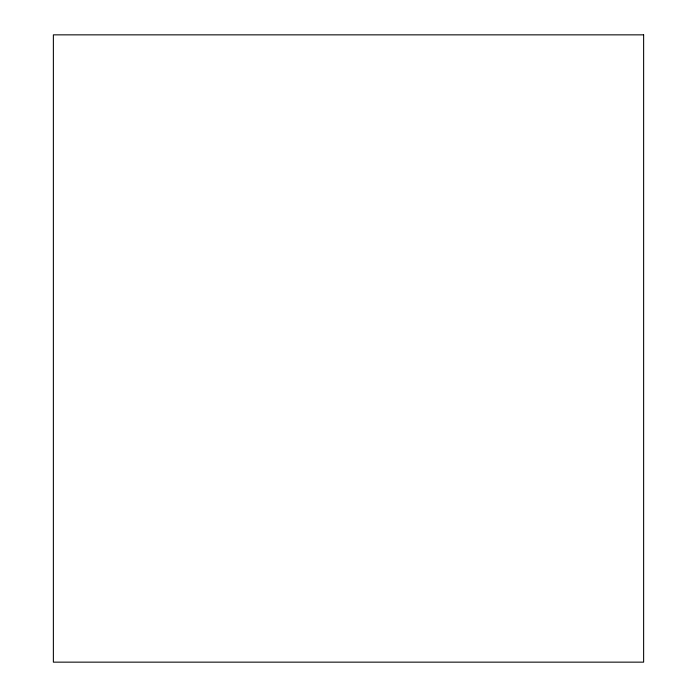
<?xml version="1.0" encoding="UTF-8"?>
<svg xmlns="http://www.w3.org/2000/svg" width="697" height="697" viewBox="0 0 697 697"><rect width="100%" height="100%" fill="white"/><g stroke="black" fill="none" stroke-linecap="round" stroke-linejoin="round"><path stroke-width="1.05" d="M643.627 34.85L53.373 34.85L53.373 662.15L643.627 662.15L643.627 34.85"/></g></svg>
